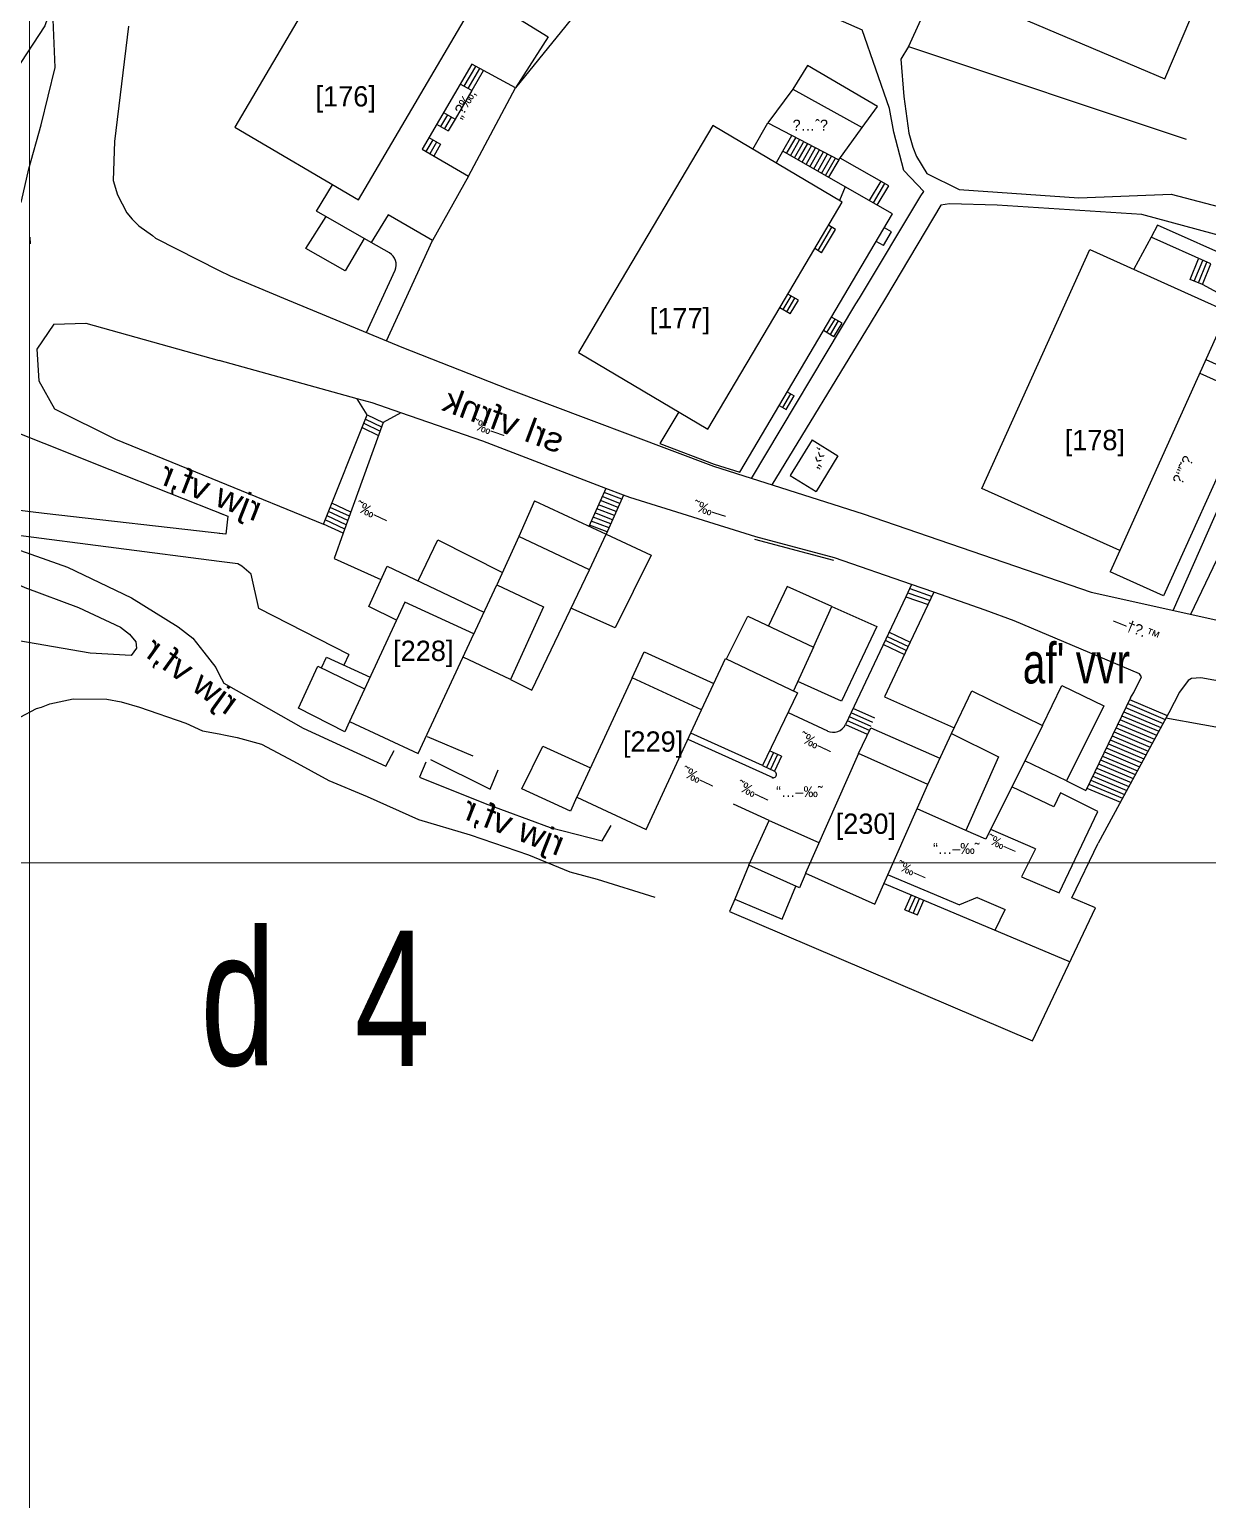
# Model space of a CAD drawing. Header units: millimetres. Extents: x 206768 to 208678, y 737854 to 739416.
# Drawn here: x 207436 to 207523.1, y 738261.1 to 738369.9 of the extents above; entities that cross this region are included whole.
import ezdxf
from ezdxf.enums import TextEntityAlignment as Align

# ---------------------------------------------------------------- set-up
doc = ezdxf.new("R2010")
doc.units = ezdxf.units.MM
doc.header["$LTSCALE"] = 0.5
doc.layers.get('0').update_dxf_attribs({"color": 2})
for name, color, linetype in [('1BATIM', 6, 'Continuous'), ('1MADREGOT', 60, 'Continuous'), ('F-KIR-TOMECH', 140, 'Continuous'), ('F-MADREGOT', 61, 'Continuous'), ('H-HOUSE', 6, 'Continuous'), ('H-SCHACHA', 6, 'Continuous'), ('H-ZIBUR', 6, 'Continuous'), ('MISPAR', 1, 'Continuous'), ('reshet', 255, 'Continuous'), ('TEXT', 7, 'Continuous'), ('TR_ANOT_L', 7, 'Continuous')]:
    doc.layers.add(name, color=color, linetype=linetype)
for name, color, linetype, lineweight in [('1COVER', 7, 'Continuous', 25), ('1KAV-ASFLT', 7, 'Continuous', 25), ('1PRAT', 12, 'Continuous', 25), ('A-NOTE', 82, 'Continuous', 9), ('R-MER', 7, 'Continuous', 25), ('R-ROAD', 7, 'Continuous', 25), ('rehovot', 7, 'Continuous', 40)]:
    doc.layers.add(name, color=color, linetype=linetype, lineweight=lineweight)
doc.layers.add('help', color=2, linetype='Continuous', lineweight=9, plot=False)
doc.styles.add('NR1', font='narkism$.shx')
doc.styles.add('REHOV-BIG', font='gil1.shx', dxfattribs={"height": 1.8})
doc.styles.add('TRHEBTXT', font='hebtxt')

# ---------------------------------------------------------------- blocks, each defined once
blk = doc.blocks.new('ANOT0')
at = {"style": 'TRHEBTXT', "flags": 8}
blk.add_attdef('TEXT', text='', height=1.6, dxfattribs=at).set_placement((0, -1.16), align=Align.TOP_CENTER)
blk = doc.blocks.new('ANOT200')
at = {"style": 'TRHEBTXT', "flags": 8}
blk.add_attdef('TEXT', text='', height=1.8, dxfattribs=at).set_placement((0, 0), align=Align.MIDDLE_CENTER)
blk = doc.blocks.new('ANOT10')
at = {"style": 'TRHEBTXT', "flags": 8}
blk.add_attdef('TEXT', text='', height=1.6, dxfattribs=at).set_placement((0, -1.16), align=Align.TOP_CENTER)
blk = doc.blocks.new('TR_LOT')
at = {"flags": 8}
blk.add_attdef('LOT', text='', height=3, dxfattribs=at).set_placement((0, 0), align=Align.MIDDLE_CENTER)

msp = doc.modelspace()

# ---------------------------------------------------------------- linework, layer by layer
at = {"layer": '1BATIM'}
for p, q in [((207493.85, 738339.51), (207492.23, 738336.86)), ((207493.85, 738339.51), (207495.77, 738338.33)), ((207495.77, 738338.33), (207494.15, 738335.69)), ((207492.23, 738336.86), (207494.15, 738335.69)), ((207473.32, 738334.99), (207472.15, 738332.37)), ((207473.32, 738334.99), (207478.61, 738332.52))]:
    msp.add_line(p, q, dxfattribs=at)
at = {"layer": '1COVER'}
for p, q in [((207468.68, 738365.36), (207467.45, 738363.23)), ((207468.44, 738359.02), (207471.9, 738365.54)), ((207492.43, 738365.45), (207490.58, 738362.95)), ((207495.83, 738360.22), (207497.57, 738362.61)), ((207499.53, 738358.3), (207495.93, 738360.35)), ((207499.81, 738356.23), (207496.3, 738358.23)), ((207488.5, 738337.12), (207499.81, 738356.23)), ((207499.13, 738353.89), (207499.72, 738354.9)), ((207499.72, 738354.9), (207499.2, 738355.2)), ((207519.41, 738355.38), (207518.93, 738354.5)), ((207527.21, 738351.91), (207519.41, 738355.38)), ((207462.59, 738353.34), (207461.24, 738354.11)), ((207462.38, 738346.83), (207465.77, 738354.26)), ((207499.13, 738353.89), (207498.6, 738354.19)), ((207460.9, 738347.44), (207463, 738352.05)), ((207522.98, 738345.45), (207525.74, 738344.21)), ((207483.99, 738341.58), (207482.6, 738339.23)), ((207482.6, 738339.23), (207486.61, 738337.72)), ((207486.61, 738337.72), (207488.5, 738337.12)), ((207459.17, 738332.6), (207458.49, 738330.72)), ((207458.49, 738330.72), (207461.96, 738329.17)), ((207501.22, 738328.8), (207500.8, 738327.9)), ((207502.87, 738328.23), (207501.12, 738324.53)), ((207500.8, 738327.9), (207496.32, 738318.44)), ((207501.12, 738324.53), (207499.21, 738320.5)), ((207459.59, 738323.64), (207459.22, 738322.83)), ((207499.21, 738320.5), (207504.32, 738318.23)), ((207517.4, 738320.42), (207514.11, 738313.58)), ((207492.08, 738319.35), (207494.99, 738317.97)), ((207520.24, 738319.31), (207515.02, 738309.68)), ((207526.39, 738317.77), (207520.03, 738318.92)), ((207490.98, 738314.51), (207484.68, 738317.35)), ((207512.68, 738314.29), (207514.11, 738313.58)), ((207511.75, 738312.35), (207508.67, 738313.82)), ((207512.23, 738313.4), (207511.75, 738312.35)), ((207490.67, 738311.35), (207488.03, 738312.55)), ((207510.37, 738309.26), (207507.08, 738310.69)), ((207510.37, 738309.26), (207509.34, 738307.19)), ((207499.18, 738306.7), (207512.94, 738300.9)), ((207499.48, 738307.34), (207504.75, 738305.12)), ((207488.14, 738305.53), (207487.75, 738304.61)), ((207506.06, 738305.65), (207504.75, 738305.12)), ((207506.06, 738305.65), (207508.13, 738304.77)), ((207514.83, 738304.88), (207513.08, 738305.62)), ((207487.75, 738304.61), (207510.15, 738295.06)), ((207507.41, 738303.24), (207508.13, 738304.77)), ((207510.15, 738295.06), (207514.83, 738304.88))]:
    msp.add_line(p, q, dxfattribs=at)
for points in [[(207509.34, 738307.19), (207512.14, 738306.01), (207515, 738312.01), (207512.23, 738313.4)], [(207513.08, 738305.62), (207515.02, 738309.68)]]:
    msp.add_lwpolyline(points, dxfattribs=at)
for centre, radius, start, end in [((207462.09, 738352.47), 1, 335.4764, 60.1942), ((207495.42, 738318.87), 1, 244.4879, 334.6889), ((207490.97, 738314.76), 0.25, 245.7909, 65.7909)]:
    msp.add_arc(centre, radius, start, end, dxfattribs=at)
at = {"layer": '1KAV-ASFLT'}
for p, q in [((207504.97, 738377.36), (207500.99, 738368.61)), ((207482.62, 738376.42), (207497.55, 738369.84)), ((207480.26, 738375.85), (207471.9, 738365.54)), ((207500.99, 738368.61), (207521.52, 738361.75)), ((207506.66, 738326.91), (207502.87, 738328.23)), ((207508.81, 738326.11), (207506.66, 738326.91)), ((207518.07, 738322.21), (207508.81, 738326.11)), ((207517.66, 738320.82), (207518.22, 738321.98)), ((207518.22, 738321.98), (207518.07, 738322.21)), ((207521.67, 738321.7), (207521.04, 738320.84)), ((207521.92, 738321.86), (207521.67, 738321.7)), ((207522.62, 738321.91), (207521.92, 738321.86)), ((207529.27, 738320.71), (207522.62, 738321.91)), ((207517.4, 738320.42), (207517.66, 738320.82))]:
    msp.add_line(p, q, dxfattribs=at)
for points in [[(207411.69, 738362.17), (207412.86, 738360.42), (207413.3, 738359.9), (207419.58, 738356.72), (207425.32, 738354.78), (207428.39, 738354.84), (207432.71, 738354.94), (207433.35, 738355.08), (207434.55, 738355.82), (207435.37, 738357.17), (207435.92, 738359.55), (207436.82, 738362.8), (207437.86, 738367.06), (207437.66, 738371.78)], [(207443.29, 738370.12), (207442.24, 738361.58), (207442.14, 738358.7), (207442.47, 738357.63), (207443.15, 738356.3), (207443.56, 738355.83), (207444.05, 738355.33), (207445.05, 738354.63), (207445.27, 738354.43), (207450, 738352.04)], [(207450, 738352.04), (207450.81, 738351.63), (207454.74, 738350)], [(207454.74, 738350), (207463.51, 738346.36), (207471.34, 738343.29), (207486.55, 738337.55), (207497.64, 738334.03), (207514.5, 738328.24)], [(207437.75, 738348.07), (207436.49, 738346.21), (207436.64, 738343.87), (207437.81, 738341.79), (207442.31, 738339.56)], [(207437.75, 738348.07), (207440.13, 738348.14), (207450, 738345.38)], [(207432.04, 738345.32), (207432.1, 738341.21), (207441.9, 738337.32), (207450.64, 738333.86), (207450.48, 738332.53)], [(207460.94, 738341.35), (207460.19, 738342.55), (207450, 738345.38)], [(207478.6, 738335.92), (207469.49, 738339.41), (207463.42, 738341.51), (207462.11, 738340.78)], [(207442.31, 738339.56), (207442.32, 738339.55), (207450, 738336.42)], [(207450, 738336.42), (207457.72, 738333.28)], [(207501.22, 738328.8), (207495.52, 738330.78), (207489.68, 738332.33), (207480.36, 738335.24), (207479.89, 738335.42)], [(207450, 738330.51), (207434.75, 738332.49)], [(207459.59, 738323.64), (207452.93, 738327.04), (207452.35, 738329.58), (207451.66, 738330.16), (207451.38, 738330.33), (207450, 738330.51)], [(207514.5, 738328.24), (207529.26, 738324.95), (207537.92, 738321.57), (207543.45, 738319.19)], [(207465.37, 738317.56), (207468.76, 738316.14)], [(207465.63, 738315.85), (207470.04, 738313.66), (207470.62, 738315.09)]]:
    msp.add_lwpolyline(points, dxfattribs=at)
at = {"layer": '1MADREGOT'}
for p, q in [((207468.96, 738367.13), (207468.1, 738365.67)), ((207469.24, 738366.97), (207468.39, 738365.51)), ((207469.53, 738366.8), (207468.68, 738365.36)), ((207468.68, 738365.36), (207467.81, 738365.83)), ((207466.87, 738363.56), (207466.37, 738362.69)), ((207466.59, 738363.72), (207467.45, 738363.23)), ((207467.16, 738363.39), (207466.66, 738362.53)), ((207467.45, 738363.23), (207466.94, 738362.36)), ((207466.08, 738362.86), (207466.94, 738362.36)), ((207491.68, 738360.86), (207492.36, 738362.03)), ((207465.79, 738361.7), (207465.29, 738360.83)), ((207465.5, 738361.87), (207466.36, 738361.37)), ((207466.08, 738361.53), (207465.57, 738360.67)), ((207466.36, 738361.37), (207465.86, 738360.5)), ((207491.97, 738360.69), (207492.64, 738361.86)), ((207492.26, 738360.53), (207492.93, 738361.7)), ((207492.55, 738360.37), (207493.21, 738361.53)), ((207492.83, 738360.2), (207493.53, 738361.42)), ((207493.12, 738360.04), (207493.82, 738361.26)), ((207493.41, 738359.88), (207494.11, 738361.11)), ((207493.69, 738359.71), (207494.41, 738360.96)), ((207493.98, 738359.55), (207494.7, 738360.81)), ((207494.27, 738359.39), (207494.99, 738360.66)), ((207494.55, 738359.22), (207495.29, 738360.5)), ((207494.84, 738359.06), (207495.58, 738360.35)), ((207498.11, 738357.21), (207498.96, 738358.64)), ((207498.4, 738357.04), (207499.24, 738358.47)), ((207498.68, 738356.87), (207499.53, 738358.3)), ((207494.31, 738353.51), (207495.32, 738355.23)), ((207494.56, 738353.35), (207495.58, 738355.08)), ((207495.58, 738355.08), (207495.07, 738355.38)), ((207494.56, 738353.35), (207494.05, 738353.66)), ((207521.82, 738351.37), (207522.44, 738352.9)), ((207522.13, 738351.25), (207522.75, 738352.78)), ((207522.43, 738351.12), (207523.05, 738352.65)), ((207522.74, 738351), (207521.82, 738351.37)), ((207491.72, 738349.14), (207492.31, 738350.14)), ((207491.98, 738348.99), (207492.57, 738349.99)), ((207492.84, 738349.85), (207492.05, 738350.29)), ((207492.24, 738348.84), (207491.46, 738349.28)), ((207492.24, 738348.84), (207492.84, 738349.85)), ((207494.95, 738347.44), (207495.55, 738348.44)), ((207495.21, 738347.29), (207495.81, 738348.3)), ((207496.07, 738348.15), (207495.29, 738348.59)), ((207495.47, 738347.14), (207496.07, 738348.15)), ((207495.47, 738347.14), (207494.69, 738347.59)), ((207491.68, 738341.91), (207492.28, 738342.91)), ((207491.94, 738341.76), (207492.53, 738342.76)), ((207492.02, 738343.07), (207492.53, 738342.76)), ((207460.94, 738341.35), (207462.11, 738340.78)), ((207491.42, 738342.06), (207491.94, 738341.76)), ((207460.57, 738340.43), (207461.77, 738339.84)), ((207460.69, 738340.74), (207461.89, 738340.16)), ((207460.82, 738341.04), (207462, 738340.47)), ((207478.6, 738335.92), (207477.33, 738333.1)), ((207459.73, 738334.16), (207458.33, 738334.82)), ((207479.91, 738335.41), (207478.61, 738332.52)), ((207459.39, 738333.22), (207457.97, 738333.89)), ((207459.51, 738333.54), (207458.09, 738334.2)), ((207459.62, 738333.85), (207458.21, 738334.51)), ((207459.17, 738332.6), (207457.72, 738333.28)), ((207459.28, 738332.91), (207457.84, 738333.59)), ((207501.08, 738328.5), (207502.73, 738327.93)), ((207500.8, 738327.9), (207502.44, 738327.33)), ((207500.94, 738328.2), (207502.58, 738327.63)), ((207499.41, 738324.97), (207500.98, 738324.23)), ((207499.55, 738325.27), (207501.12, 738324.53)), ((207499.13, 738324.38), (207500.7, 738323.64)), ((207499.27, 738324.68), (207500.84, 738323.93)), ((207496.86, 738319.65), (207498.47, 738318.94)), ((207517.05, 738319.7), (207519.82, 738318.53)), ((207517.2, 738320), (207519.98, 738318.82)), ((207517.34, 738320.29), (207520.12, 738319.12)), ((207496.32, 738318.44), (207497.93, 738317.73)), ((207496.46, 738318.74), (207498.07, 738318.03)), ((207496.59, 738319.04), (207498.2, 738318.33)), ((207496.72, 738319.35), (207498.33, 738318.63)), ((207516.48, 738318.51), (207519.19, 738317.37)), ((207516.62, 738318.81), (207519.34, 738317.66)), ((207516.77, 738319.1), (207519.5, 738317.95)), ((207516.91, 738319.4), (207519.66, 738318.24)), ((207516.05, 738317.61), (207518.71, 738316.49)), ((207516.19, 738317.91), (207518.87, 738316.78)), ((207516.34, 738318.21), (207519.03, 738317.07)), ((207491, 738316.37), (207490.47, 738315.28)), ((207491.6, 738316.1), (207490.7, 738316.5)), ((207515.48, 738316.42), (207518.08, 738315.33)), ((207515.62, 738316.72), (207518.24, 738315.62)), ((207515.77, 738317.02), (207518.4, 738315.91)), ((207515.91, 738317.32), (207518.55, 738316.2)), ((207490.18, 738315.42), (207491.07, 738314.99)), ((207491.3, 738316.23), (207490.77, 738315.13)), ((207491.6, 738316.1), (207491.07, 738314.99)), ((207514.91, 738315.23), (207517.45, 738314.16)), ((207515.05, 738315.53), (207517.61, 738314.45)), ((207515.19, 738315.83), (207517.76, 738314.74)), ((207515.34, 738316.12), (207517.92, 738315.03)), ((207514.48, 738314.34), (207516.97, 738313.28)), ((207514.62, 738314.64), (207517.13, 738313.58)), ((207514.76, 738314.93), (207517.29, 738313.87)), ((207514.19, 738313.74), (207516.66, 738312.7)), ((207514.33, 738314.04), (207516.82, 738312.99)), ((207500.72, 738304.75), (207501.21, 738305.85)), ((207501.02, 738304.62), (207501.51, 738305.71)), ((207501.33, 738304.48), (207501.81, 738305.58)), ((207501.64, 738304.37), (207502.11, 738305.45)), ((207500.72, 738304.75), (207501.64, 738304.37))]:
    msp.add_line(p, q, dxfattribs=at)
for points in [[(207479.89, 738335.42), (207478.6, 738335.92)], [(207479.5, 738334.51), (207478.19, 738335.01)], [(207479.64, 738334.81), (207478.33, 738335.31)], [(207479.77, 738335.11), (207478.46, 738335.61)], [(207478.96, 738333.3), (207477.65, 738333.8)], [(207479.1, 738333.6), (207477.79, 738334.11)], [(207479.23, 738333.91), (207477.92, 738334.41)], [(207479.37, 738334.21), (207478.06, 738334.71)], [(207478.69, 738332.7), (207477.38, 738333.2)], [(207478.83, 738333), (207477.52, 738333.5)], [(207502.87, 738328.23), (207501.22, 738328.8)]]:
    msp.add_lwpolyline(points, dxfattribs=at)
at = {"layer": '1PRAT'}
msp.add_line((207435.99, 738354.51), (207436.01, 738354.01), dxfattribs=at)
at = {"layer": 'F-KIR-TOMECH'}
msp.add_line((207495.46, 738330.59), (207489.63, 738332.14), dxfattribs=at)
msp.add_lwpolyline([(207450, 738334.11), (207450.64, 738333.86), (207450.48, 738332.53)], dxfattribs=at)
for centre, start, end in [((207480.36, 738335.24), 249.012, 252.66), ((207489.68, 738332.33), 252.66, 255.1358)]:
    msp.add_arc(centre, 0.2, start, end, dxfattribs=at)
at = {"layer": 'F-MADREGOT'}
for p, q in [((207489.47, 738361.02), (207490.58, 738362.95)), ((207490.58, 738362.95), (207495.83, 738360.22)), ((207491.21, 738360.02), (207491.68, 738360.86)), ((207495.83, 738360.22), (207495.07, 738358.93)), ((207496.3, 738358.23), (207495.89, 738357.22)), ((207518.93, 738354.5), (207517.65, 738352.14)), ((207523.36, 738352.53), (207518.93, 738354.5)), ((207522.74, 738351), (207523.36, 738352.53)), ((207525, 738349.76), (207522.74, 738351)), ((207457.72, 738333.28), (207460.94, 738341.35)), ((207462.11, 738340.78), (207459.17, 738332.6))]:
    msp.add_line(p, q, dxfattribs=at)
msp.add_lwpolyline([(207496.3, 738358.23), (207491.68, 738360.86)], dxfattribs=at)
at = {"layer": 'H-HOUSE'}
for p, q in [((207472.15, 738332.37), (207470.54, 738328.78)), ((207477.38, 738329.89), (207472.15, 738332.37)), ((207477.38, 738329.89), (207478.61, 738332.52)), ((207478.61, 738332.52), (207481.95, 738330.97)), ((207481.95, 738330.97), (207479.29, 738325.61)), ((207473.13, 738321), (207477.38, 738329.89)), ((207468.77, 738325.04), (207470.54, 738328.78)), ((207470.54, 738328.78), (207473.99, 738327.16)), ((207492.01, 738328.66), (207490.64, 738325.74)), ((207495.31, 738327.18), (207492.01, 738328.66)), ((207463.73, 738327.51), (207459.62, 738318.67)), ((207468.83, 738325.15), (207463.73, 738327.51)), ((207473.99, 738327.16), (207471.53, 738321.77)), ((207493.95, 738324.17), (207495.31, 738327.18)), ((207495.31, 738327.18), (207498.65, 738325.7)), ((207479.29, 738325.61), (207476.01, 738327.05)), ((207487.53, 738323.3), (207489.09, 738326.47)), ((207489.09, 738326.47), (207493.95, 738324.17)), ((207464.72, 738316.3), (207468.83, 738325.15)), ((207498.65, 738325.7), (207496.04, 738320.18)), ((207493.95, 738324.17), (207492.48, 738320.94)), ((207455.85, 738319.65), (207457.3, 738322.77)), ((207457.3, 738322.77), (207460.75, 738321.09)), ((207471.53, 738321.77), (207468.03, 738323.42)), ((207485.68, 738319.54), (207487.44, 738323.34)), ((207487.44, 738323.34), (207492.78, 738320.8)), ((207471.53, 738321.77), (207473.13, 738321)), ((207480.55, 738321.91), (207476.46, 738313.07)), ((207485.68, 738319.54), (207480.55, 738321.91)), ((207492.78, 738320.8), (207490.18, 738315.42)), ((207496.04, 738320.18), (207492.8, 738321.64)), ((207504.16, 738317.79), (207505.67, 738320.94)), ((207505.67, 738320.94), (207510.9, 738318.37)), ((207510.9, 738318.37), (207512.34, 738321.33)), ((207512.34, 738321.33), (207515.44, 738319.82)), ((207459.29, 738317.91), (207455.85, 738319.65)), ((207481.59, 738310.69), (207485.68, 738319.54)), ((207515.44, 738319.82), (207512.68, 738314.29)), ((207459.64, 738318.67), (207459.29, 738317.91)), ((207459.62, 738318.67), (207464.72, 738316.3)), ((207490.18, 738315.42), (207484.88, 738317.8)), ((207502.42, 738314.02), (207504.16, 738317.79)), ((207504.16, 738317.79), (207507.65, 738316.05)), ((207510.9, 738318.37), (207506.71, 738309.98)), ((207472.39, 738313.69), (207473.93, 738316.84)), ((207473.93, 738316.84), (207477.46, 738315.24)), ((207497.28, 738316.3), (207493.36, 738307.45)), ((207502.42, 738314.02), (207497.28, 738316.3)), ((207507.65, 738316.05), (207505.23, 738310.62)), ((207512.68, 738314.29), (207509.6, 738315.76)), ((207475.98, 738312.05), (207472.39, 738313.69)), ((207476.46, 738313.09), (207475.98, 738312.05)), ((207476.46, 738313.07), (207481.59, 738310.69)), ((207498.5, 738305.17), (207502.42, 738314.02)), ((207505.23, 738310.62), (207501.62, 738312.21)), ((207489.17, 738308.04), (207490.67, 738311.35)), ((207490.67, 738311.35), (207494.36, 738309.71)), ((207506.71, 738309.98), (207505.23, 738310.62)), ((207492.93, 738306.36), (207489.17, 738308.04)), ((207493.38, 738307.49), (207492.93, 738306.36)), ((207493.36, 738307.45), (207498.5, 738305.17))]:
    msp.add_line(p, q, dxfattribs=at)
at = {"layer": 'H-SCHACHA'}
for p, q in [((207470.68, 738371.56), (207474.32, 738369.32)), ((207474.32, 738369.32), (207471.9, 738365.54)), ((207468.67, 738367.3), (207465, 738361)), ((207471.9, 738365.54), (207468.67, 738367.3)), ((207465, 738361), (207468.44, 738359.02)), ((207468.44, 738359.02), (207465.77, 738354.26)), ((207457.19, 738356.43), (207458.38, 738358.38)), ((207461.24, 738354.11), (207457.19, 738356.43)), ((207462.48, 738356.16), (207461.24, 738354.11)), ((207465.77, 738354.26), (207462.48, 738356.16)), ((207497.28, 738316.3), (207498.2, 738318.21)), ((207498.2, 738318.21), (207503.31, 738315.95)), ((207489.17, 738308.04), (207488.14, 738305.53)), ((207491.64, 738304.04), (207492.65, 738306.49)), ((207488.14, 738305.53), (207491.64, 738304.04))]:
    msp.add_line(p, q, dxfattribs=at)
for points in [[(207497.57, 738362.61), (207498.7, 738364.16), (207493.52, 738367.19), (207492.43, 738365.45), (207497.57, 738362.61)], [(207460.72, 738354.41), (207459.31, 738352), (207456.4, 738353.66), (207457.9, 738356.02)], [(207464.7, 738329.08), (207466.16, 738332.12), (207470.95, 738329.7)], [(207463.1, 738326.16), (207461.07, 738327.17), (207462.41, 738330.17), (207469.58, 738326.76)], [(207457.57, 738322.64), (207457.92, 738323.43), (207461.15, 738321.95)], [(207480.55, 738321.91), (207481.42, 738323.83), (207486.59, 738321.49)]]:
    msp.add_lwpolyline(points, dxfattribs=at)
at = {"layer": 'H-ZIBUR'}
for p, q in [((207460.39, 738378.38), (207451.14, 738362.63)), ((207460.29, 738357.26), (207469.54, 738373.01)), ((207519.94, 738366.21), (207522.89, 738373.15)), ((207505.79, 738372.23), (207519.94, 738366.21)), ((207451.14, 738362.63), (207460.29, 738357.26)), ((207486.51, 738362.77), (207478.95, 738350)), ((207496.09, 738357.1), (207486.51, 738362.77)), ((207491.88, 738350), (207496.09, 738357.1)), ((207512.78, 738350), (207514.4, 738353.6)), ((207514.4, 738353.6), (207522.39, 738350)), ((207478.95, 738350), (207476.57, 738345.97)), ((207486.14, 738340.31), (207491.88, 738350)), ((207506.42, 738335.91), (207512.78, 738350)), ((207522.39, 738350), (207524.59, 738349.01)), ((207524.59, 738349.01), (207516.61, 738331.32)), ((207476.57, 738345.97), (207486.14, 738340.31)), ((207522.53, 738344.45), (207526.49, 738342.66)), ((207526.49, 738342.66), (207519.86, 738327.97)), ((207516.61, 738331.32), (207506.42, 738335.91)), ((207516.61, 738331.32), (207515.9, 738329.75)), ((207519.86, 738327.97), (207515.9, 738329.75))]:
    msp.add_line(p, q, dxfattribs=at)
at = {"layer": 'help', "elevation": 8.36}
for points in [[(207237.51, 738588.88), (207435.96, 738588.88), (207435.96, 738308.21), (207237.51, 738308.21)], [(207435.96, 738588.88), (207634.41, 738588.88), (207634.41, 738308.21), (207435.96, 738308.21)], [(207435.96, 738308.21), (207634.41, 738308.21), (207634.41, 738027.55), (207435.96, 738027.55)]]:
    msp.add_lwpolyline(points, close=True, dxfattribs=at)
at = {"layer": 'R-MER'}
for p, q in [((207520.42, 738357.67), (207534.96, 738353.88)), ((207503.38, 738356.86), (207499.29, 738350)), ((207504.02, 738356.96), (207503.38, 738356.86)), ((207507.55, 738356.88), (207504.02, 738356.96)), ((207499.29, 738350), (207498.16, 738348.11)), ((207498.16, 738348.11), (207490.88, 738336.18))]:
    msp.add_line(p, q, dxfattribs=at)
for points in [[(207432.17, 738377.01), (207438.57, 738374.43), (207437.1, 738370.14), (207434.91, 738366.78)], [(207497.36, 738350), (207501.91, 738357.57), (207502.11, 738357.87), (207500.65, 738359.44), (207499.89, 738362.28), (207499.59, 738364.03), (207497.55, 738369.84)], [(207500.99, 738368.61), (207500.42, 738367.68), (207500.64, 738364.9), (207501.01, 738362.2), (207501.3, 738361.15), (207501.58, 738360.48), (207502.35, 738359.22), (207504.73, 738358.02), (207513.59, 738357.42), (207520.42, 738357.67)], [(207531.24, 738350), (207532.05, 738351.69), (207532.21, 738352.12), (207532.01, 738352.46), (207518.24, 738356.18), (207507.55, 738356.88)], [(207489.36, 738336.66), (207497.1, 738349.56), (207497.36, 738350)], [(207520.56, 738326.89), (207525.64, 738338.37), (207529.94, 738347.3), (207531.24, 738350)], [(207532.73, 738350), (207529.16, 738341.46), (207525.43, 738334.06), (207521.85, 738326.6)], [(207450.48, 738332.53), (207450.48, 738332.53), (207437.05, 738334.07), (207428.33, 738335.12)], [(207450.48, 738332.53), (207450.48, 738332.53), (207450, 738332.59)], [(207428.79, 738331.72), (207435.61, 738328.59), (207439.58, 738327.1), (207442.68, 738325.65), (207443.36, 738325.13), (207443.83, 738324.56), (207443.87, 738324.09), (207443.47, 738323.56), (207440.45, 738323.73), (207431.71, 738325.22)], [(207434.75, 738332.49), (207434.75, 738332.49), (207434.53, 738331.6), (207438.78, 738330.09), (207443.5, 738327.82), (207446.96, 738325.68), (207448.05, 738324.83), (207448.86, 738323.79), (207449.74, 738322.66), (207450, 738322.16)], [(207450, 738322.16), (207450.34, 738321.51), (207456.2, 738318.19), (207462.31, 738315.37), (207462.93, 738316.53)], [(207434.07, 738318.34), (207436.48, 738319.64), (207436.84, 738319.74), (207437.47, 738319.97), (207439.19, 738320.34), (207441.69, 738320.33), (207442.74, 738320.12), (207444.1, 738319.74), (207447.53, 738318.54), (207448.76, 738317.98), (207450, 738317.75)], [(207450, 738317.75), (207450.45, 738317.66), (207451.32, 738317.48), (207453.12, 738316.99), (207455.49, 738315.73), (207458.1, 738314.3), (207460.94, 738313.13), (207464.73, 738311.42), (207468.55, 738310.29), (207472.87, 738308.81), (207475.92, 738307.56), (207477.95, 738307.01), (207482.23, 738305.67)], [(207465.27, 738315.67), (207464.81, 738314.55), (207469.67, 738312.6), (207474.48, 738310.83), (207478.33, 738309.84), (207478.99, 738310.97)]]:
    msp.add_lwpolyline(points, dxfattribs=at)
at = {"layer": 'R-ROAD'}
msp.add_line((207521.04, 738320.84), (207520.24, 738319.31), dxfattribs=at)
msp.add_lwpolyline([(207463.42, 738341.51), (207461.31, 738342.24), (207460.19, 738342.55)], dxfattribs=at)

# ---------------------------------------------------------------- block references
at = {"layer": 'MISPAR'}
ref = msp.add_blockref('TR_LOT', (207460.31, 738363.56), dxfattribs=dict(at, xscale=0.5, yscale=0.5, zscale=0.5))
ref.add_attrib('LOT', '[176]', dxfattribs={"layer": '0', "height": 1.5, "flags": 8}).set_placement((207459.35, 738364.92), align=Align.MIDDLE_CENTER)
at = {"layer": 'MISPAR', "xscale": 0.5, "yscale": 0.5, "zscale": 0.5}
for p, values in [((207484.08, 738348.51), {'LOT': '[177]'}), ((207514.77, 738339.49), {'LOT': '[178]'}), ((207465.09, 738323.9), {'LOT': '[228]'}), ((207482.09, 738317.19), {'LOT': '[229]'}), ((207497.83, 738311.11), {'LOT': '[230]'})]:
    msp.add_blockref('TR_LOT', p, dxfattribs=at).add_auto_attribs(values)
at = {"layer": 'TEXT', "xscale": 0.5000000000438739, "yscale": 0.5, "zscale": 0.5, "rotation": 59.79845901104932}
msp.add_blockref('ANOT0', (207467.25, 738364.86), dxfattribs=at).add_auto_attribs({'TEXT': '„\x90‰‚'})
at = {"layer": 'TEXT', "xscale": 0.5, "yscale": 0.5, "zscale": 0.5}
for p, values in [((207493.72, 738363.77), {'TEXT': '\x8f…ˆ\x81'}), ((207504.52, 738310.26), {'TEXT': '“…–‰˜'})]:
    msp.add_blockref('ANOT0', p, dxfattribs=at).add_auto_attribs(values)
at = {"layer": 'TEXT'}
ref = msp.add_blockref('ANOT200', (207502, 738342), dxfattribs=dict(at, xscale=0.5, yscale=0.5, zscale=0.5))
ref.add_attrib('TEXT', '„‹‹‘', dxfattribs={"layer": '0', "height": 0.9, "rotation": 58.4946, "style": 'TRHEBTXT', "flags": 8}).set_placement((207494.26, 738338.2), align=Align.MIDDLE_CENTER)
ref = msp.add_blockref('ANOT0', (207515.66, 738323.8), dxfattribs=dict(at, xscale=0.5, yscale=0.5, zscale=0.5))
ref.add_attrib('TEXT', '\x9a‘”˜\x8e', dxfattribs={"layer": '0', "height": 0.8, "rotation": 64.9298, "style": 'TRHEBTXT', "flags": 8}).set_placement((207520.93, 738337.45), align=Align.TOP_CENTER)
ref = msp.add_blockref('ANOT10', (207462.63, 738332.58), dxfattribs=dict(at, xscale=0.4999999999773573, yscale=0.5, zscale=0.5, rotation=334.8750421980457))
ref.add_attrib('TEXT', '˜‰—', dxfattribs={"layer": '0', "height": 0.8, "rotation": 334.875, "style": 'TRHEBTXT', "flags": 8}).set_placement((207461.47, 738334.51), align=Align.TOP_CENTER)
ref = msp.add_blockref('ANOT0', (207521.96, 738323.6), dxfattribs=dict(at, xscale=0.5, yscale=0.5, zscale=0.5))
ref.add_attrib('TEXT', '—†\x81.™', dxfattribs={"layer": '0', "height": 0.8, "rotation": 338.1617, "style": 'TRHEBTXT', "flags": 8}).set_placement((207518, 738325.91), align=Align.TOP_CENTER)
ref = msp.add_blockref('ANOT10', (207499.54, 738313.27), dxfattribs=dict(at, xscale=0.4999999999773573, yscale=0.5, zscale=0.5, rotation=334.8750421980457))
ref.add_attrib('TEXT', '˜‰—', dxfattribs={"layer": '0', "height": 0.8, "rotation": 334.875, "style": 'TRHEBTXT', "flags": 8}).set_placement((207494.31, 738317.43), align=Align.TOP_CENTER)
ref = msp.add_blockref('ANOT10', (207490.84, 738310.72), dxfattribs=dict(at, xscale=0.4999999999773573, yscale=0.5, zscale=0.5, rotation=334.8750421980457))
ref.add_attrib('TEXT', '˜‰—', dxfattribs={"layer": '0', "height": 0.8, "rotation": 334.875, "style": 'TRHEBTXT', "flags": 8}).set_placement((207485.6, 738314.88), align=Align.TOP_CENTER)
ref = msp.add_blockref('ANOT10', (207494.91, 738309.68), dxfattribs=dict(at, xscale=0.4999999999773573, yscale=0.5, zscale=0.5, rotation=334.8750421980457))
ref.add_attrib('TEXT', '˜‰—', dxfattribs={"layer": '0', "height": 0.8, "rotation": 334.875, "style": 'TRHEBTXT', "flags": 8}).set_placement((207489.68, 738313.84), align=Align.TOP_CENTER)
ref = msp.add_blockref('ANOT0', (207491.32, 738314.06), dxfattribs=dict(at, xscale=0.5, yscale=0.5, zscale=0.5))
ref.add_attrib('TEXT', '“…–‰˜', dxfattribs={"layer": '0', "height": 0.8, "style": 'TRHEBTXT', "flags": 8}).set_placement((207492.92, 738313.88), align=Align.TOP_CENTER)
at = {"layer": 'TR_ANOT_L'}
ref = msp.add_blockref('ANOT10', (207469.31, 738339.47), dxfattribs=dict(at, xscale=0.5000000000051895, yscale=0.5, zscale=0.5, rotation=340.9161314783038))
ref.add_attrib('TEXT', '˜‰—', dxfattribs={"layer": '0', "height": 0.8, "rotation": 340.9161, "style": 'TRHEBTXT', "flags": 8}).set_placement((207470.06, 738340.71), align=Align.TOP_CENTER)
ref = msp.add_blockref('ANOT10', (207486.03, 738333.47), dxfattribs=dict(at, xscale=0.4999999999924128, yscale=0.5, zscale=0.5, rotation=342.6599781219965))
ref.add_attrib('TEXT', '˜‰—', dxfattribs={"layer": '0', "height": 0.8, "rotation": 342.66, "style": 'TRHEBTXT', "flags": 8}).set_placement((207486.42, 738334.7), align=Align.TOP_CENTER)
at = {"layer": 'TR_ANOT_L', "xscale": 0.4500000000107608, "yscale": 0.4499999999534339, "zscale": 0.45, "rotation": 336.5188677510998}
for p in [(207508.26, 738310.4), (207501.6, 738308.45)]:
    msp.add_blockref('ANOT0', p, dxfattribs=at).add_auto_attribs({'TEXT': '˜‰—'})

# ---------------------------------------------------------------- texts
at = {"layer": 'A-NOTE', "style": 'NR1', "width": 0.75}
msp.add_text("af' vvr", height=3, dxfattribs=at).set_placement((207509.44, 738321.49))
at = {"layer": 'rehovot', "ltscale": 2, "style": 'REHOV-BIG', "text_generation_flag": 2, "width": 1.1}
for s, rotation, p in [('srl vfrnk', 699.6028, (207475.08, 738338.49)), ('rjw vf,r', 1418.4962, (207452.7, 738333.45)), ('rjw vf,r', 1764.1902, (207450.59, 738319.08)), ('rjw vf,r', 1418.4962, (207475.09, 738308.7))]:
    msp.add_text(s, height=1.8, rotation=rotation, dxfattribs=at).set_placement(p)
at = {"layer": 'reshet', "lineweight": -3, "style": 'NR1', "width": 0.75}
for s, p in [('d', (207448.6, 738293.23)), ('4', (207460, 738293.19))]:
    msp.add_text(s, height=10, dxfattribs=at).set_placement(p)

doc.saveas('drawing.dxf')
